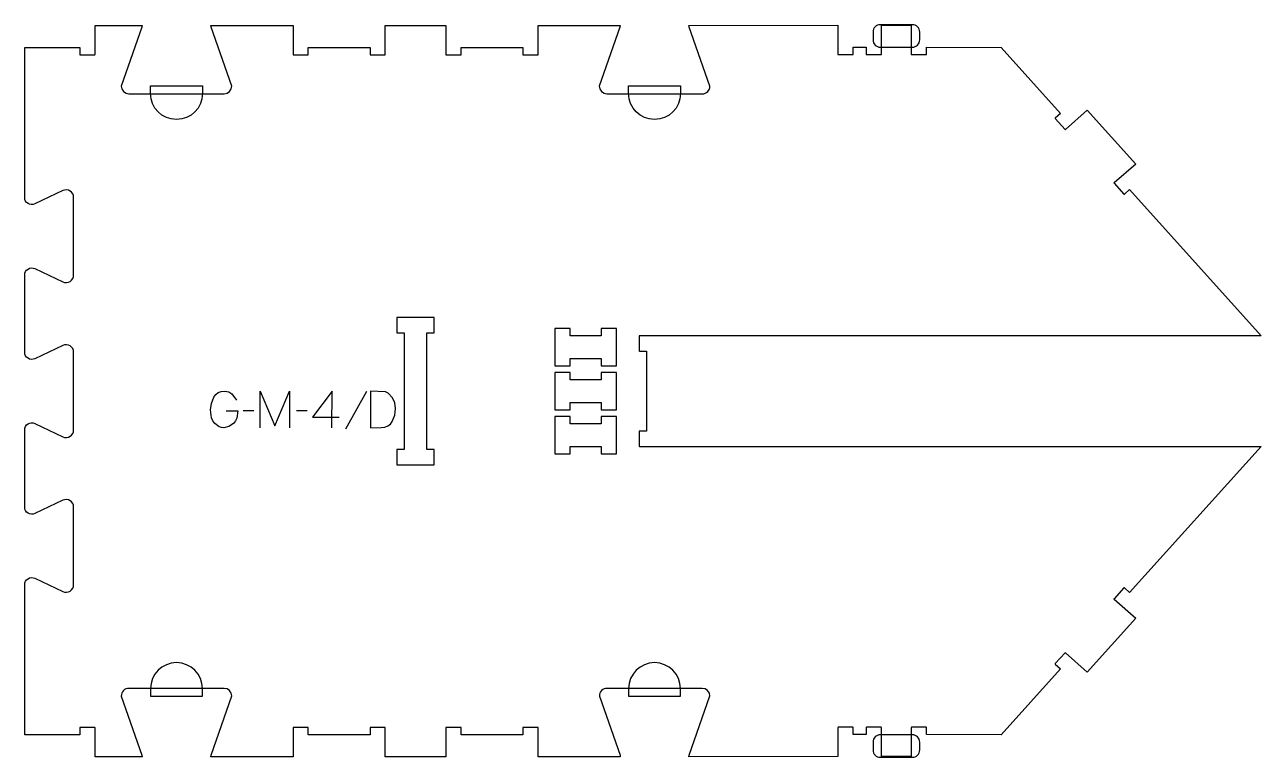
# Model space of a CAD drawing. Header units: millimetres. Extents: x -446 to 565, y -300 to 300.
import ezdxf

# ---------------------------------------------------------------- set-up
doc = ezdxf.new("R2010")
doc.units = ezdxf.units.MM
for name, color, linetype, true_color in [('1_ANYTOOL_1MMDEEP_LABELS_S', 2, 'Continuous', 0xffff00), ('3_ANYTOOL_CUTTHROUGH_INSID', 4, 'Continuous', 0x00ffff), ('4_ANYTOOL_CUTTHROUGH_OUTSI', 5, 'Continuous', 0x0000ff), ('5_ANYTOOL_HALF_MILL_9MM_IN', 3, 'Continuous', 0x00ff00)]:
    doc.layers.add(name, color=color, linetype=linetype, true_color=true_color)

msp = doc.modelspace()

# ---------------------------------------------------------------- linework, layer by layer
at = {"layer": '1_ANYTOOL_1MMDEEP_LABELS_S'}
for p, q in [((-166.8, -0.5), (-184, -31.2)), ((-258.8, -16.1), (-267.5, -16.2)), ((-215.3, -16.1), (-224, -16.2)), ((-211, -21.3), (-189.2, -21.3))]:
    msp.add_line(p, q, dxfattribs=at)
for points in [[(-195, -30), (-194.9, 0), (-211, -21.3)], [(-281.6, -16.2), (-271.9, -16.2), (-272.9, -22.2), (-274, -24.5), (-275.6, -26.5), (-279.3, -29.1), (-283.3, -30), (-285.3, -29.8), (-287.2, -29.2), (-290.9, -26.5), (-292.4, -24.5), (-293.4, -22), (-294.3, -15.5), (-293.6, -10.2), (-291.6, -5.1), (-290.1, -2.8), (-288, -1.3), (-285.5, -0.3), (-282.6, 0), (-279.3, -0.6), (-276.8, -2.3), (-273.1, -7.4)], [(-253.6, -30), (-253.6, 0), (-241.6, -28.4), (-229.6, -0.1), (-229.6, -30)]]:
    msp.add_lwpolyline(points, dxfattribs=at)
msp.add_lwpolyline([(-163.4, 0), (-163.4, -30), (-154.8, -29.9), (-151.8, -29.6), (-149.2, -28.6), (-147.1, -27.1), (-145.6, -24.9), (-143.6, -19.8), (-143, -14.3), (-143.6, -9.7), (-145.4, -5.5), (-149, -1.7), (-151.1, -0.7)], close=True, dxfattribs=at)
at = {"layer": '3_ANYTOOL_CUTTHROUGH_INSID'}
for points in [[(-141.8, 60.2), (-141.8, 47.7), (-135.8, 47.7), (-135.8, -47.8), (-141.8, -47.8), (-141.8, -60.3), (-111.3, -60.3), (-111.3, -47.8), (-117.3, -47.8), (-117.3, 47.7), (-111.3, 47.7), (-111.3, 60.2)], [(37.9, 51.2), (25.4, 51.2), (25.4, 45.2), (-0.1, 45.2), (-0.1, 51.2), (-12.6, 51.2), (-12.6, 20.7), (-0.1, 20.7), (-0.1, 26.7), (25.4, 26.7), (25.4, 20.7), (37.9, 20.7)], [(37.9, 15.2), (25.4, 15.2), (25.4, 9.2), (-0.1, 9.2), (-0.1, 15.2), (-12.6, 15.2), (-12.6, -15.3), (-0.1, -15.3), (-0.1, -9.3), (25.4, -9.3), (25.4, -15.3), (37.9, -15.3)], [(37.9, -20.8), (25.4, -20.8), (25.4, -26.8), (-0.1, -26.8), (-0.1, -20.8), (-12.6, -20.8), (-12.6, -51.3), (-0.1, -51.3), (-0.1, -45.3), (25.4, -45.3), (25.4, -51.3), (37.9, -51.3)]]:
    msp.add_lwpolyline(points, close=True, dxfattribs=at)
at = {"layer": '4_ANYTOOL_CUTTHROUGH_OUTSI'}
msp.add_lwpolyline([(-293.8, 297.8), (-294, 299.2), (-226.8, 299.2), (-226.8, 275.5, 0.414214), (-226.6, 275.2), (-214.6, 275.2, 0.414214), (-214.3, 275.5), (-214.3, 281.2), (-163.8, 281.2), (-163.8, 275.5, 0.414214), (-163.6, 275.2), (-151.6, 275.2, 0.414214), (-151.3, 275.5), (-151.3, 299.2), (-101.8, 299.2), (-101.8, 275.5, 0.414214), (-101.6, 275.2), (-89.6, 275.2, 0.414214), (-89.3, 275.5), (-89.3, 281.2), (-38.8, 281.2), (-38.8, 275.5, 0.414214), (-38.6, 275.2), (-26.6, 275.2, 0.414214), (-26.3, 275.5), (-26.3, 299.2), (40.9, 299.2), (40.6, 297.8), (23.7, 249.5), (24.2, 247.2), (25.6, 245.1), (27.7, 243.7), (30, 243.2), (108, 243.2, 0.419618), (114.2, 249.6), (97.3, 297.9), (97.1, 299.2), (219, 299.3), (219, 275.5, 0.414214), (219.3, 275.3), (231.3, 275.3, 0.414214), (231.5, 275.5), (231.5, 281.3), (242, 281.3), (242, 275.5, 0.414214), (242.3, 275.3), (254.3, 275.3, 0.414214), (254.5, 275.5), (254.5, 299.3), (279, 299.3), (279, 275.5, 0.414214), (279.3, 275.3), (291.3, 275.3, 0.414214), (291.5, 275.5), (291.5, 281.3), (352.4, 281.2), (401, 227.2), (396.7, 223.4, 0.414214), (396.7, 223), (404.8, 214.1, 0.414213), (405.1, 214.1), (422.8, 230), (462.6, 185.8), (444.9, 170.3), (444.8, 170.2), (444.8, 170.1), (444.9, 170), (452.9, 161.1, 0.414214), (453.3, 161.1), (457.6, 164.9), (565.3, 45.2), (56.6, 45.2, 0.414213), (56.4, 45), (56.4, 33, 0.414214), (56.6, 32.7), (62.4, 32.7), (62.4, -32.8), (56.6, -32.8, 0.414214), (56.4, -33), (56.4, -45, 0.414213), (56.6, -45.3), (565.3, -45.3), (457.6, -164.9), (453.3, -161.1, 0.414214), (452.9, -161.1), (444.9, -170), (444.8, -170.1), (444.8, -170.2), (444.9, -170.3), (462.6, -185.8), (422.8, -230), (405.1, -214.1, 0.414213), (404.8, -214.1), (396.7, -223, 0.414214), (396.7, -223.4), (401, -227.2), (352.4, -281.3), (291.5, -281.2), (291.5, -275.5, 0.414214), (291.3, -275.2), (279.3, -275.2, 0.414214), (279, -275.5), (279, -299.2), (254.5, -299.2), (254.5, -275.5, 0.414214), (254.3, -275.2), (242.3, -275.2, 0.414214), (242, -275.5), (242, -281.2), (231.5, -281.2), (231.5, -275.5, 0.414214), (231.3, -275.2), (219.3, -275.2, 0.414214), (219, -275.5), (219, -299.2), (97.1, -299.3), (97.3, -297.9), (114.2, -249.5), (113.8, -247.2), (112.4, -245.1), (110.3, -243.7), (108, -243.3), (30, -243.3, 0.419618), (23.8, -249.6), (40.7, -297.9), (40.9, -299.3), (-26.3, -299.3), (-26.3, -275.5, 0.414214), (-26.6, -275.3), (-38.6, -275.3, 0.414214), (-38.8, -275.5), (-38.8, -281.3), (-89.3, -281.3), (-89.3, -275.5, 0.414214), (-89.6, -275.3), (-101.6, -275.3, 0.414214), (-101.8, -275.5), (-101.8, -299.3), (-151.3, -299.3), (-151.3, -275.5, 0.414214), (-151.6, -275.3), (-163.6, -275.3, 0.414214), (-163.8, -275.5), (-163.8, -281.3), (-214.3, -281.3), (-214.3, -275.5, 0.414214), (-214.6, -275.3), (-226.6, -275.3, 0.414214), (-226.8, -275.5), (-226.8, -299.3), (-294, -299.3), (-293.8, -297.9), (-276.9, -249.5), (-277.3, -247.2), (-278.7, -245.1), (-280.8, -243.7), (-283.1, -243.3), (-361.1, -243.3, 0.419618), (-367.3, -249.6), (-350.4, -297.9), (-350.2, -299.3), (-388.8, -299.3), (-388.8, -275.5, 0.414214), (-389.1, -275.3), (-401.1, -275.3, 0.414214), (-401.3, -275.5), (-401.3, -281.3), (-446.3, -281.3), (-446.3, -158.4, -0.551268), (-438.1, -153.2), (-415.2, -164.1, 0.551268), (-406.3, -158.4), (-406.3, -95, 0.551268), (-415.2, -89.4), (-438.1, -100.2, -0.551268), (-446.3, -95.1), (-446.3, -31.7, -0.551268), (-438.1, -26.5), (-415.2, -37.4, 0.551268), (-406.3, -31.7), (-406.3, 31.7, 0.551268), (-415.2, 37.3), (-438.1, 26.5, -0.551268), (-446.3, 31.6), (-446.3, 95, -0.551268), (-438.1, 100.2), (-415.2, 89.3, 0.551268), (-406.3, 95), (-406.3, 158.4, 0.551268), (-415.2, 164), (-438.1, 153.1, -0.551268), (-446.3, 158.3), (-446.3, 281.2), (-401.3, 281.2), (-401.3, 275.5, 0.414214), (-401.1, 275.2), (-389.1, 275.2, 0.414214), (-388.8, 275.5), (-388.8, 299.2), (-350.2, 299.2), (-350.4, 297.8), (-367.4, 249.5), (-366.9, 247.2), (-365.5, 245.1), (-363.4, 243.7), (-361.1, 243.2), (-283.1, 243.2), (-280.8, 243.7), (-278.7, 245.1), (-277.3, 247.2), (-276.9, 249.5)], format="xyb", close=True, dxfattribs=at)
at = {"layer": '5_ANYTOOL_HALF_MILL_9MM_IN'}
for points in [[(253.7, 299.8, 0.414214), (247.7, 293.8), (247.7, 287.4, 0.414214), (253.7, 281.4), (279.9, 281.4, 0.414214), (285.9, 287.4), (285.9, 293.8, 0.414214), (279.9, 299.8)], [(-300.9, 243.5, -1), (-343.4, 243.5), (-343.4, 249.7), (-300.9, 249.7)], [(90.2, 243.5, -1), (47.7, 243.5), (47.7, 249.7), (90.2, 249.7)], [(-300.9, -243.5, 1), (-343.4, -243.5), (-343.4, -249.8), (-300.9, -249.8)], [(90.2, -243.5, 1), (47.7, -243.5), (47.7, -249.8), (90.2, -249.8)], [(253.7, -281.3, 0.414214), (247.7, -287.3), (247.7, -293.7, 0.414214), (253.7, -299.7), (279.9, -299.7, 0.414214), (285.9, -293.7), (285.9, -287.3, 0.414214), (279.9, -281.3)]]:
    msp.add_lwpolyline(points, format="xyb", close=True, dxfattribs=at)

doc.saveas('drawing.dxf')
